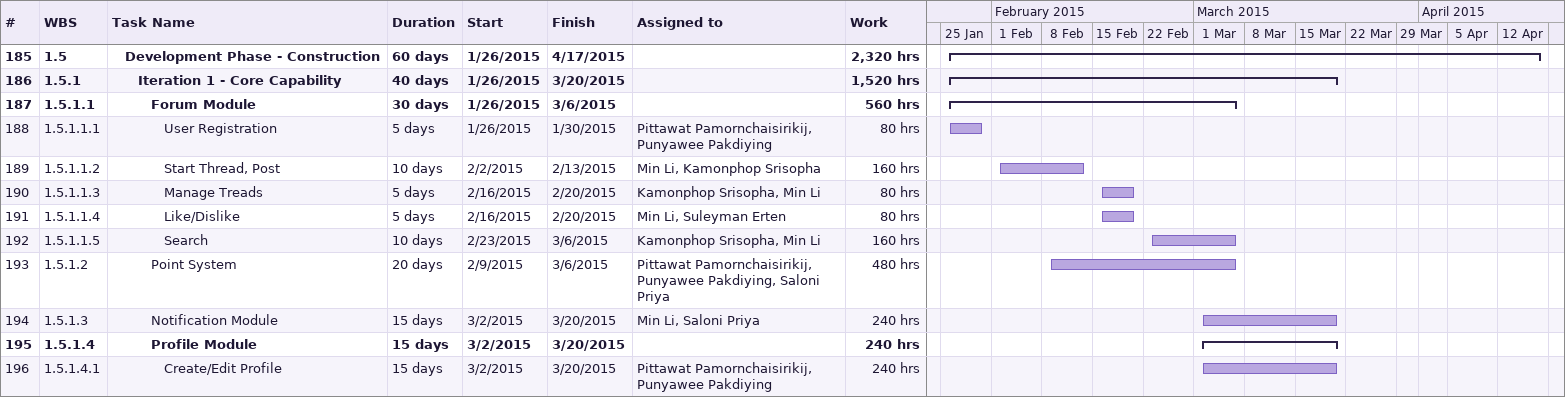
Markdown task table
| ID | WBS | Task | Duration | Start | Finish | Resources | Work (h) |
|---|---|---|---|---|---|---|---|
| 185 | 1.5 | **Development Phase - Construction** | 60d | 2015-01-26 | 2015-04-17 |  | 2320 |
| 186 | 1.5.1 | **Iteration 1 - Core Capability** | 40d | 2015-01-26 | 2015-03-20 |  | 1520 |
| 187 | 1.5.1.1 | **Forum Module** | 30d | 2015-01-26 | 2015-03-06 |  | 560 |
| 188 | 1.5.1.1.1 | User Registration | 5d | 2015-01-26 | 2015-01-30 | Pittawat Pamornchaisirikij, Punyawee Pakdiying | 80 |
| 189 | 1.5.1.1.2 | Start Thread, Post | 10d | 2015-02-02 | 2015-02-13 | Min Li, Kamonphop Srisopha | 160 |
| 190 | 1.5.1.1.3 | Manage Treads | 5d | 2015-02-16 | 2015-02-20 | Kamonphop Srisopha, Min Li | 80 |
| 191 | 1.5.1.1.4 | Like/Dislike | 5d | 2015-02-16 | 2015-02-20 | Min Li, Suleyman Erten | 80 |
| 192 | 1.5.1.1.5 | Search | 10d | 2015-02-23 | 2015-03-06 | Kamonphop Srisopha, Min Li | 160 |
| 193 | 1.5.1.2 | Point System | 20d | 2015-02-09 | 2015-03-06 | Pittawat Pamornchaisirikij, Punyawee Pakdiying, Saloni Priya | 480 |
| 194 | 1.5.1.3 | Notification Module | 15d | 2015-03-02 | 2015-03-20 | Min Li, Saloni Priya | 240 |
| 195 | 1.5.1.4 | **Profile Module** | 15d | 2015-03-02 | 2015-03-20 |  | 240 |
| 196 | 1.5.1.4.1 | Create/Edit Profile | 15d | 2015-03-02 | 2015-03-20 | Pittawat Pamornchaisirikij, Punyawee Pakdiying | 240 |
